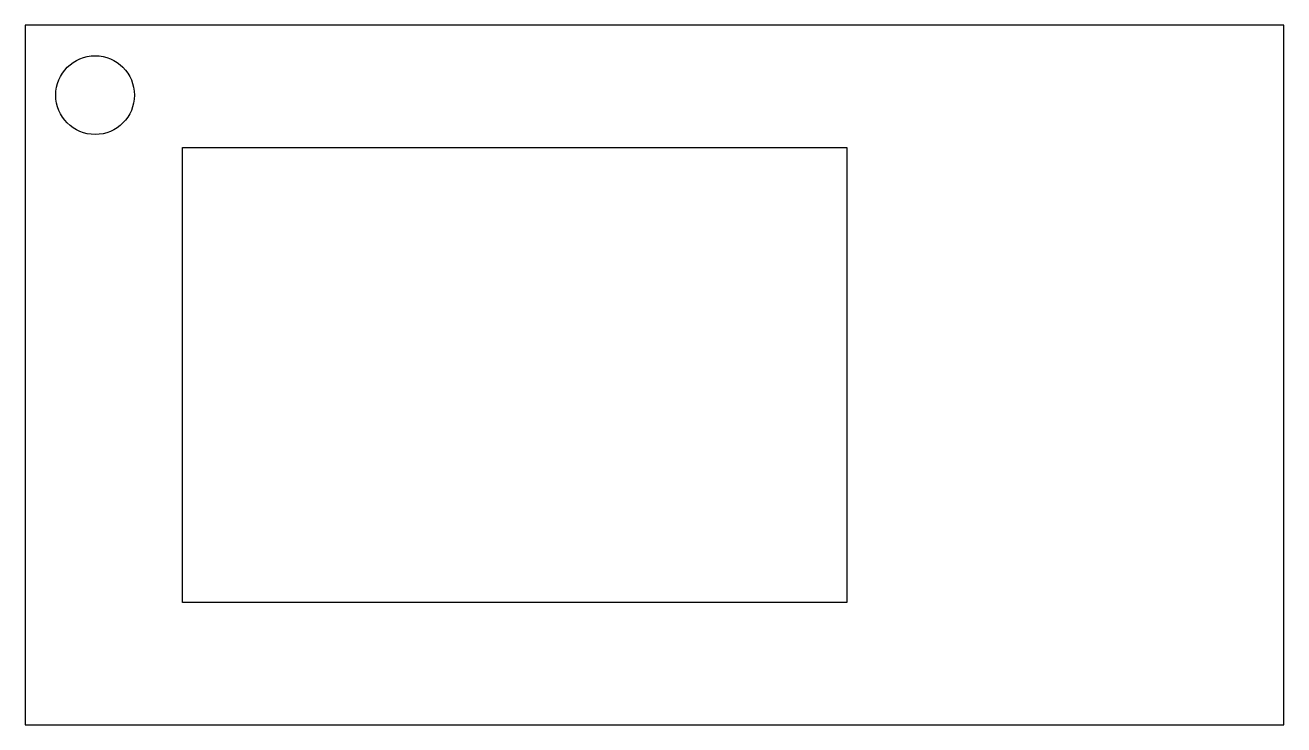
# Model space of a CAD drawing. Header units: millimetres. Extents: x -18 to 18, y 58 to 78.
import ezdxf

# ---------------------------------------------------------------- set-up
doc = ezdxf.new("R2010")
doc.units = ezdxf.units.MM
doc.layers.get('0').update_dxf_attribs({"linetype": 'CONTINUOUS'})

msp = doc.modelspace()

# ---------------------------------------------------------------- linework, layer by layer
for points in [[(-18, 58), (18, 58), (18, 78), (-18, 78)], [(5.5, 74.5), (5.5, 61.5), (-13.5, 61.5), (-13.5, 74.5)]]:
    msp.add_lwpolyline(points, close=True)
msp.add_circle((-16, 76), 1.125)

doc.saveas('drawing.dxf')
